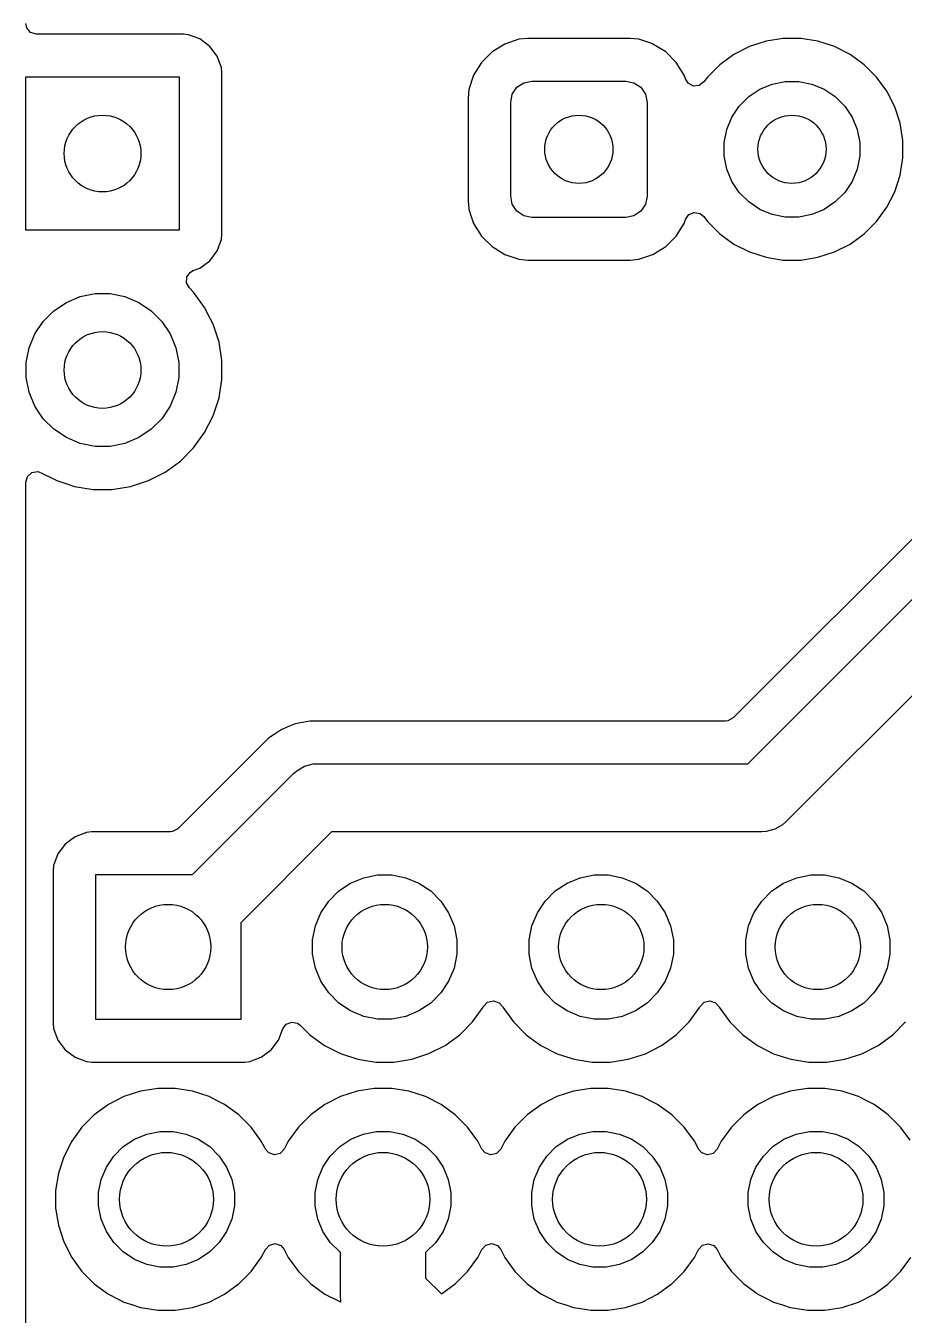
# Model space of a CAD drawing. Extents: x 4.41 to 8.11, y -5.15 to -2.23.
# Drawn here: x 4.91 to 5.316, y -3.43 to -2.834 of the extents above; entities that cross this region are included whole.
import ezdxf

# ---------------------------------------------------------------- set-up
doc = ezdxf.new("R2010")
doc.units = 0
doc.header["$MEASUREMENT"] = 0
doc.layers.add('BLACK', color=7, linetype='CONTINUOUS')

msp = doc.modelspace()

# ---------------------------------------------------------------- linework, layer by layer
at = {"layer": 'BLACK', "linetype": 'CONTINUOUS'}
for p, q in [((4.91026, -2.83532), (4.90982, -2.83329)), ((4.91207, -2.83739), (4.91026, -2.83532)), ((4.9147, -2.83817), (4.91207, -2.83739)), ((4.98259, -2.83817), (4.9147, -2.83817)), ((4.98494, -2.83842), (4.98259, -2.83817)), ((4.98259, -2.83817), (4.98259, -2.83817)), ((4.98259, -2.83817), (4.98259, -2.83817)), ((4.98259, -2.83817), (4.98259, -2.83817)), ((4.99025, -2.8404), (4.98494, -2.83842)), ((4.98494, -2.83842), (4.98494, -2.83842)), ((4.99479, -2.8438), (4.99025, -2.8404)), ((4.99025, -2.8404), (4.99025, -2.8404)), ((5.13759, -2.84055), (5.13103, -2.84272)), ((5.14163, -2.84014), (5.13759, -2.84055)), ((5.13759, -2.84055), (5.13759, -2.84055)), ((5.18888, -2.84014), (5.14163, -2.84014)), ((5.14163, -2.84014), (5.14163, -2.84014)), ((5.19292, -2.84055), (5.18888, -2.84014)), ((5.19292, -2.84055), (5.19292, -2.84055)), ((5.19942, -2.8427), (5.19292, -2.84055)), ((5.25965, -2.84016), (5.2517, -2.84142)), ((5.26771, -2.84016), (5.25965, -2.84016)), ((5.27567, -2.84142), (5.26771, -2.84016)), ((4.99818, -2.84833), (4.99479, -2.8438)), ((4.99479, -2.8438), (4.99479, -2.8438)), ((5.12515, -2.84635), (5.12027, -2.85123)), ((5.13103, -2.84272), (5.12515, -2.84635)), ((5.13103, -2.84272), (5.13103, -2.84272)), ((5.19948, -2.84272), (5.19942, -2.8427)), ((5.20122, -2.8438), (5.19948, -2.84272)), ((5.19948, -2.84272), (5.19948, -2.84272)), ((5.20536, -2.84635), (5.20122, -2.8438)), ((5.21024, -2.85123), (5.20536, -2.84635)), ((5.24403, -2.84391), (5.23686, -2.84756)), ((5.2517, -2.84142), (5.24403, -2.84391)), ((5.28333, -2.84391), (5.27567, -2.84142)), ((5.29051, -2.84756), (5.28333, -2.84391)), ((4.99926, -2.85123), (4.99818, -2.84833)), ((4.99818, -2.84833), (4.99818, -2.84833)), ((5.00016, -2.85364), (4.99926, -2.85123)), ((5.12027, -2.85123), (5.11664, -2.85711)), ((5.21387, -2.85711), (5.21024, -2.85123)), ((5.23034, -2.8523), (5.22464, -2.858)), ((5.23686, -2.84756), (5.23034, -2.8523)), ((5.23034, -2.8523), (5.23034, -2.8523)), ((5.29702, -2.8523), (5.29051, -2.84756)), ((5.30272, -2.858), (5.29702, -2.8523)), ((4.90984, -2.92874), (4.90984, -2.85787)), ((4.90984, -2.85787), (4.98071, -2.85787)), ((4.98071, -2.85787), (4.98071, -2.92874)), ((5.00041, -2.85599), (5.00016, -2.85364)), ((5.00041, -2.86772), (5.00041, -2.85599)), ((5.11664, -2.85711), (5.11447, -2.86367)), ((5.11664, -2.85711), (5.11664, -2.85711)), ((5.21445, -2.85887), (5.21387, -2.85711)), ((5.21569, -2.86084), (5.21445, -2.85887)), ((5.22464, -2.858), (5.22304, -2.86021)), ((5.30746, -2.86451), (5.30272, -2.858)), ((5.30272, -2.858), (5.30272, -2.858)), ((5.11447, -2.86367), (5.11406, -2.86772)), ((5.11447, -2.86367), (5.11447, -2.86367)), ((5.11447, -2.86367), (5.11447, -2.86367)), ((5.13451, -2.86592), (5.13664, -2.86273)), ((5.13664, -2.86273), (5.13984, -2.86059)), ((5.13984, -2.86059), (5.1436, -2.85984)), ((5.1436, -2.85984), (5.18691, -2.85984)), ((5.18691, -2.85984), (5.19068, -2.86059)), ((5.19068, -2.86059), (5.19387, -2.86273)), ((5.19387, -2.86273), (5.196, -2.86592)), ((5.21812, -2.86212), (5.21569, -2.86084)), ((5.22086, -2.86189), (5.21812, -2.86212)), ((5.22304, -2.86021), (5.22086, -2.86189)), ((5.2437, -2.86699), (5.24883, -2.86356)), ((5.24883, -2.86356), (5.25454, -2.8612)), ((5.25454, -2.8612), (5.26059, -2.85999)), ((5.26059, -2.85999), (5.26677, -2.85999)), ((5.26677, -2.85999), (5.27282, -2.8612)), ((5.27282, -2.8612), (5.27853, -2.86356)), ((5.27853, -2.86356), (5.28366, -2.86699)), ((5.31111, -2.87169), (5.30746, -2.86451)), ((5.00041, -2.93062), (5.00041, -2.86772)), ((5.11406, -2.86772), (5.11406, -2.91496)), ((5.13376, -2.86969), (5.13451, -2.86592)), ((5.13376, -2.91299), (5.13376, -2.86969)), ((5.196, -2.86592), (5.19675, -2.86969)), ((5.19675, -2.86969), (5.19675, -2.91299)), ((5.23933, -2.87136), (5.2437, -2.86699)), ((5.28366, -2.86699), (5.28803, -2.87136)), ((5.23354, -2.8822), (5.2359, -2.87649)), ((5.2359, -2.87649), (5.23933, -2.87136)), ((5.28803, -2.87136), (5.29146, -2.87649)), ((5.29146, -2.87649), (5.29382, -2.8822)), ((5.3136, -2.87935), (5.31111, -2.87169)), ((5.23234, -2.88825), (5.23354, -2.8822)), ((5.29382, -2.8822), (5.29503, -2.88825)), ((5.31486, -2.88731), (5.3136, -2.87935)), ((5.23234, -2.89443), (5.23234, -2.88825)), ((5.29503, -2.88825), (5.29503, -2.89443)), ((5.31486, -2.89537), (5.31486, -2.88731)), ((5.23354, -2.90048), (5.23234, -2.89443)), ((5.29503, -2.89443), (5.29382, -2.90048)), ((5.2359, -2.90619), (5.23354, -2.90048)), ((5.29382, -2.90048), (5.29146, -2.90619)), ((5.3136, -2.90332), (5.31486, -2.89537)), ((5.23933, -2.91132), (5.2359, -2.90619)), ((5.29146, -2.90619), (5.28803, -2.91132)), ((5.31111, -2.91099), (5.3136, -2.90332)), ((5.2437, -2.91569), (5.23933, -2.91132)), ((5.28803, -2.91132), (5.28366, -2.91569)), ((5.30746, -2.91816), (5.31111, -2.91099)), ((5.11406, -2.91496), (5.11406, -2.91496)), ((5.11406, -2.91496), (5.11447, -2.91901)), ((5.13451, -2.91676), (5.13376, -2.91299)), ((5.13664, -2.91995), (5.13451, -2.91676)), ((5.196, -2.91676), (5.19387, -2.91995)), ((5.19675, -2.91299), (5.196, -2.91676)), ((5.24883, -2.91912), (5.2437, -2.91569)), ((5.28366, -2.91569), (5.27853, -2.91912)), ((5.30272, -2.92468), (5.30746, -2.91816)), ((5.11447, -2.91901), (5.11447, -2.91901)), ((5.11447, -2.91901), (5.11558, -2.92237)), ((5.11558, -2.92237), (5.11664, -2.92556)), ((5.13984, -2.92209), (5.13664, -2.91995)), ((5.1436, -2.92283), (5.13984, -2.92209)), ((5.18691, -2.92283), (5.1436, -2.92283)), ((5.19068, -2.92209), (5.18691, -2.92283)), ((5.19387, -2.91995), (5.19068, -2.92209)), ((5.21387, -2.92556), (5.21445, -2.92381)), ((5.21445, -2.92381), (5.21602, -2.92154)), ((5.21602, -2.92154), (5.21856, -2.92049)), ((5.21856, -2.92049), (5.22127, -2.92097)), ((5.22127, -2.92097), (5.22304, -2.92247)), ((5.22304, -2.92247), (5.22464, -2.92468)), ((5.24322, -3.17516), (5.49565, -2.92273)), ((5.25454, -2.92148), (5.24883, -2.91912)), ((5.26059, -2.92268), (5.25454, -2.92148)), ((5.26677, -2.92268), (5.26059, -2.92268)), ((5.27282, -2.92148), (5.26677, -2.92268)), ((5.27853, -2.91912), (5.27282, -2.92148)), ((4.98071, -2.92874), (4.90984, -2.92874)), ((5.11664, -2.92556), (5.12027, -2.93144)), ((5.21024, -2.93144), (5.21387, -2.92556)), ((5.22464, -2.92468), (5.23034, -2.93038)), ((5.23034, -2.93038), (5.23686, -2.93511)), ((5.29051, -2.93511), (5.29702, -2.93038)), ((5.29702, -2.93038), (5.30272, -2.92468)), ((5.29702, -2.93038), (5.29702, -2.93038)), ((5.30272, -2.92468), (5.30272, -2.92468)), ((4.99818, -2.93828), (5.00016, -2.93297)), ((5.00016, -2.93297), (5.00041, -2.93062)), ((5.12027, -2.93144), (5.12515, -2.93633)), ((5.12515, -2.93633), (5.13103, -2.93995)), ((5.19948, -2.93995), (5.20536, -2.93633)), ((5.20536, -2.93633), (5.21024, -2.93144)), ((5.23686, -2.93511), (5.24403, -2.93877)), ((5.52895, -2.93397), (5.26088, -3.20204)), ((5.28333, -2.93877), (5.29051, -2.93511)), ((4.99479, -2.94282), (4.99818, -2.93828)), ((5.13103, -2.93995), (5.13759, -2.94213)), ((5.13759, -2.94213), (5.14163, -2.94254)), ((5.18888, -2.94254), (5.19292, -2.94213)), ((5.19292, -2.94213), (5.19948, -2.93995)), ((5.24403, -2.93877), (5.2517, -2.94126)), ((5.2517, -2.94126), (5.25965, -2.94252)), ((5.26771, -2.94252), (5.27567, -2.94126)), ((5.27567, -2.94126), (5.28333, -2.93877)), ((4.98424, -2.95025), (4.98588, -2.94805)), ((4.98588, -2.94805), (4.9871, -2.94739)), ((4.9871, -2.94739), (4.99025, -2.94621)), ((4.99025, -2.94621), (4.99479, -2.94282)), ((4.99025, -2.94621), (4.99025, -2.94621)), ((4.99025, -2.94621), (4.99025, -2.94621)), ((5.14163, -2.94254), (5.18888, -2.94254)), ((5.25965, -2.94252), (5.26771, -2.94252)), ((4.98404, -2.953), (4.98424, -2.95025)), ((4.98536, -2.95541), (4.98404, -2.953)), ((5.43966, -2.95085), (5.23649, -3.15402)), ((4.92857, -2.96206), (4.93499, -2.9594)), ((4.93499, -2.9594), (4.9418, -2.95804)), ((4.9418, -2.95804), (4.94875, -2.95804)), ((4.94875, -2.95804), (4.95556, -2.9594)), ((4.95556, -2.9594), (4.96198, -2.96206)), ((4.98733, -2.95739), (4.98536, -2.95541)), ((4.98927, -2.96006), (4.98733, -2.95739)), ((4.98733, -2.95739), (4.98733, -2.95739)), ((4.99243, -2.96441), (4.98927, -2.96006)), ((4.91789, -2.97083), (4.9228, -2.96592)), ((4.9228, -2.96592), (4.92857, -2.96206)), ((4.96198, -2.96206), (4.96775, -2.96592)), ((4.96775, -2.96592), (4.97267, -2.97083)), ((4.99501, -2.96946), (4.99243, -2.96441)), ((4.91403, -2.9766), (4.91789, -2.97083)), ((4.97267, -2.97083), (4.97652, -2.9766)), ((4.99637, -2.97214), (4.99501, -2.96946)), ((4.99906, -2.9804), (4.99637, -2.97214)), ((4.99637, -2.97214), (4.99637, -2.97214)), ((4.91137, -2.98302), (4.91403, -2.9766)), ((4.97652, -2.9766), (4.97918, -2.98302)), ((4.91001, -2.98983), (4.91137, -2.98302)), ((4.97918, -2.98302), (4.98054, -2.98983)), ((5.00041, -2.98897), (4.99906, -2.9804)), ((4.91001, -2.99678), (4.91001, -2.98983)), ((4.98054, -2.98983), (4.98054, -2.99678)), ((5.00041, -2.99765), (5.00041, -2.98897)), ((4.91137, -3.00359), (4.91001, -2.99678)), ((4.98054, -2.99678), (4.97918, -3.00359)), ((4.99906, -3.00622), (5.00041, -2.99765)), ((4.91403, -3.01001), (4.91137, -3.00359)), ((4.97918, -3.00359), (4.97652, -3.01001)), ((4.99637, -3.01447), (4.99906, -3.00622)), ((4.91789, -3.01579), (4.91403, -3.01001)), ((4.97652, -3.01001), (4.97267, -3.01579)), ((4.9228, -3.0207), (4.91789, -3.01579)), ((4.97267, -3.01579), (4.96775, -3.0207)), ((4.99243, -3.02221), (4.99637, -3.01447)), ((4.92857, -3.02456), (4.9228, -3.0207)), ((4.93499, -3.02721), (4.92857, -3.02456)), ((4.96198, -3.02456), (4.95556, -3.02721)), ((4.96775, -3.0207), (4.96198, -3.02456)), ((4.98733, -3.02923), (4.99243, -3.02221)), ((4.9418, -3.02857), (4.93499, -3.02721)), ((4.94875, -3.02857), (4.9418, -3.02857)), ((4.95556, -3.02721), (4.94875, -3.02857)), ((4.9812, -3.03536), (4.98733, -3.02923)), ((4.97417, -3.04047), (4.9812, -3.03536)), ((4.90982, -3.04509), (4.9106, -3.04245)), ((4.9106, -3.04245), (4.91268, -3.04065)), ((4.91268, -3.04065), (4.9154, -3.04026)), ((4.9154, -3.04026), (4.91692, -3.04074)), ((4.91692, -3.04074), (4.92411, -3.04441)), ((4.96644, -3.04441), (4.97417, -3.04047)), ((4.90982, -3.22449), (4.90982, -3.04509)), ((4.92411, -3.04441), (4.92411, -3.04441)), ((4.92411, -3.04441), (4.92824, -3.04575)), ((4.92824, -3.04575), (4.93236, -3.04709)), ((4.93236, -3.04709), (4.94094, -3.04844)), ((4.94094, -3.04844), (4.94094, -3.04844)), ((4.94094, -3.04844), (4.94961, -3.04844)), ((4.94961, -3.04844), (4.94961, -3.04844)), ((4.94961, -3.04844), (4.95819, -3.04709)), ((4.95819, -3.04709), (4.96644, -3.04441)), ((5.03419, -3.15682), (5.03119, -3.15806)), ((5.04104, -3.15545), (5.03419, -3.15682)), ((5.03419, -3.15682), (5.03419, -3.15682)), ((5.23304, -3.15545), (5.04104, -3.15545)), ((5.23408, -3.15534), (5.23304, -3.15545)), ((5.23649, -3.15402), (5.23408, -3.15534)), ((5.02454, -3.16163), (5.02193, -3.16337)), ((5.02773, -3.15949), (5.02454, -3.16163)), ((5.03119, -3.15806), (5.02773, -3.15949)), ((5.02773, -3.15949), (5.02773, -3.15949)), ((5.03119, -3.15806), (5.03119, -3.15806)), ((5.02193, -3.16337), (4.98005, -3.20524)), ((4.98678, -3.22638), (5.03339, -3.17977)), ((5.03339, -3.17977), (5.03494, -3.17841)), ((5.03494, -3.17841), (5.0385, -3.17636)), ((5.0385, -3.17636), (5.04247, -3.17529)), ((5.04247, -3.17529), (5.04453, -3.17516)), ((5.04453, -3.17516), (5.24322, -3.17516)), ((5.25933, -3.2034), (5.25577, -3.20545)), ((5.26088, -3.20204), (5.25933, -3.2034)), ((4.93259, -3.20891), (4.92805, -3.2123)), ((4.93789, -3.20693), (4.93259, -3.20891)), ((4.93259, -3.20891), (4.93259, -3.20891)), ((4.94024, -3.20667), (4.93789, -3.20693)), ((4.9766, -3.20667), (4.94024, -3.20667)), ((4.94024, -3.20667), (4.94024, -3.20667)), ((4.97764, -3.20656), (4.9766, -3.20667)), ((4.98005, -3.20524), (4.97764, -3.20656)), ((5.05105, -3.20665), (5.00906, -3.24865)), ((5.24975, -3.20665), (5.05105, -3.20665)), ((5.2518, -3.20652), (5.24975, -3.20665)), ((5.25577, -3.20545), (5.2518, -3.20652)), ((4.92805, -3.2123), (4.92465, -3.21684)), ((4.92805, -3.2123), (4.92805, -3.2123)), ((4.92267, -3.22215), (4.92242, -3.22449)), ((4.92465, -3.21684), (4.92267, -3.22215)), ((4.92465, -3.21684), (4.92465, -3.21684)), ((4.90982, -3.54297), (4.90982, -3.22449)), ((4.92242, -3.22449), (4.92242, -3.22449)), ((4.92242, -3.22449), (4.92242, -3.29519)), ((4.94213, -3.29331), (4.94213, -3.22638)), ((4.94213, -3.22638), (4.98678, -3.22638)), ((5.05982, -3.23033), (5.06588, -3.22782)), ((5.06588, -3.22782), (5.07231, -3.22654)), ((5.07231, -3.22654), (5.07887, -3.22654)), ((5.07887, -3.22654), (5.0853, -3.22782)), ((5.0853, -3.22782), (5.09137, -3.23033)), ((5.15982, -3.23033), (5.16588, -3.22782)), ((5.16588, -3.22782), (5.17231, -3.22654)), ((5.17231, -3.22654), (5.17887, -3.22654)), ((5.17887, -3.22654), (5.1853, -3.22782)), ((5.1853, -3.22782), (5.19137, -3.23033)), ((5.25982, -3.23033), (5.26588, -3.22782)), ((5.26588, -3.22782), (5.27231, -3.22654)), ((5.27231, -3.22654), (5.27887, -3.22654)), ((5.27887, -3.22654), (5.2853, -3.22782)), ((5.2853, -3.22782), (5.29137, -3.23033)), ((5.04972, -3.23861), (5.05436, -3.23397)), ((5.05436, -3.23397), (5.05982, -3.23033)), ((5.09137, -3.23033), (5.09682, -3.23397)), ((5.09682, -3.23397), (5.10146, -3.23861)), ((5.14972, -3.23861), (5.15436, -3.23397)), ((5.15436, -3.23397), (5.15982, -3.23033)), ((5.19137, -3.23033), (5.19682, -3.23397)), ((5.19682, -3.23397), (5.20146, -3.23861)), ((5.24972, -3.23861), (5.25436, -3.23397)), ((5.25436, -3.23397), (5.25982, -3.23033)), ((5.29137, -3.23033), (5.29682, -3.23397)), ((5.29682, -3.23397), (5.30146, -3.23861)), ((5.04608, -3.24407), (5.04972, -3.23861)), ((5.10146, -3.23861), (5.1051, -3.24407)), ((5.14608, -3.24407), (5.14972, -3.23861)), ((5.20146, -3.23861), (5.2051, -3.24407)), ((5.24608, -3.24407), (5.24972, -3.23861)), ((5.30146, -3.23861), (5.3051, -3.24407)), ((5.04357, -3.25013), (5.04608, -3.24407)), ((5.1051, -3.24407), (5.10761, -3.25013)), ((5.14357, -3.25013), (5.14608, -3.24407)), ((5.2051, -3.24407), (5.20761, -3.25013)), ((5.24357, -3.25013), (5.24608, -3.24407)), ((5.3051, -3.24407), (5.30761, -3.25013)), ((5.00906, -3.24865), (5.00906, -3.29331)), ((5.04229, -3.25656), (5.04357, -3.25013)), ((5.10761, -3.25013), (5.10889, -3.25656)), ((5.14229, -3.25656), (5.14357, -3.25013)), ((5.20761, -3.25013), (5.20889, -3.25656)), ((5.24229, -3.25656), (5.24357, -3.25013)), ((5.30761, -3.25013), (5.30889, -3.25656)), ((5.04229, -3.26312), (5.04229, -3.25656)), ((5.10889, -3.25656), (5.10889, -3.26312)), ((5.14229, -3.26312), (5.14229, -3.25656)), ((5.20889, -3.25656), (5.20889, -3.26312)), ((5.24229, -3.26312), (5.24229, -3.25656)), ((5.30889, -3.25656), (5.30889, -3.26312)), ((5.04357, -3.26956), (5.04229, -3.26312)), ((5.10889, -3.26312), (5.10761, -3.26956)), ((5.14357, -3.26956), (5.14229, -3.26312)), ((5.20889, -3.26312), (5.20761, -3.26956)), ((5.24357, -3.26956), (5.24229, -3.26312)), ((5.30889, -3.26312), (5.30761, -3.26956)), ((5.04608, -3.27562), (5.04357, -3.26956)), ((5.10761, -3.26956), (5.1051, -3.27562)), ((5.14608, -3.27562), (5.14357, -3.26956)), ((5.20761, -3.26956), (5.2051, -3.27562)), ((5.24608, -3.27562), (5.24357, -3.26956)), ((5.30761, -3.26956), (5.3051, -3.27562)), ((5.04972, -3.28107), (5.04608, -3.27562)), ((5.1051, -3.27562), (5.10146, -3.28107)), ((5.14972, -3.28107), (5.14608, -3.27562)), ((5.2051, -3.27562), (5.20146, -3.28107)), ((5.24972, -3.28107), (5.24608, -3.27562)), ((5.3051, -3.27562), (5.30146, -3.28107)), ((5.05436, -3.28571), (5.04972, -3.28107)), ((5.10146, -3.28107), (5.09682, -3.28571)), ((5.15436, -3.28571), (5.14972, -3.28107)), ((5.20146, -3.28107), (5.19682, -3.28571)), ((5.25436, -3.28571), (5.24972, -3.28107)), ((5.30146, -3.28107), (5.29682, -3.28571)), ((5.05982, -3.28936), (5.05436, -3.28571)), ((5.09682, -3.28571), (5.09137, -3.28936)), ((5.11613, -3.29447), (5.12105, -3.2877)), ((5.12105, -3.2877), (5.12123, -3.28734)), ((5.12123, -3.28734), (5.12312, -3.28534)), ((5.12312, -3.28534), (5.12579, -3.28468)), ((5.12579, -3.28468), (5.12839, -3.28557)), ((5.12839, -3.28557), (5.12993, -3.28734)), ((5.12993, -3.28734), (5.13012, -3.28771)), ((5.13012, -3.28771), (5.13504, -3.29448)), ((5.15982, -3.28936), (5.15436, -3.28571)), ((5.19682, -3.28571), (5.19137, -3.28936)), ((5.21615, -3.29448), (5.22106, -3.28771)), ((5.22106, -3.28771), (5.22106, -3.28771)), ((5.22106, -3.28771), (5.22107, -3.28771)), ((5.22107, -3.28771), (5.22124, -3.28736)), ((5.22124, -3.28736), (5.22313, -3.28536)), ((5.22313, -3.28536), (5.2258, -3.2847)), ((5.2258, -3.2847), (5.2284, -3.28559)), ((5.2284, -3.28559), (5.22994, -3.28736)), ((5.22994, -3.28736), (5.23012, -3.28771)), ((5.23012, -3.28771), (5.23504, -3.29448)), ((5.25982, -3.28936), (5.25436, -3.28571)), ((5.29682, -3.28571), (5.29137, -3.28936)), ((5.00906, -3.29331), (4.94213, -3.29331)), ((5.06588, -3.29187), (5.05982, -3.28936)), ((5.07231, -3.29315), (5.06588, -3.29187)), ((5.07887, -3.29315), (5.07231, -3.29315)), ((5.0853, -3.29187), (5.07887, -3.29315)), ((5.09137, -3.28936), (5.0853, -3.29187)), ((5.16588, -3.29187), (5.15982, -3.28936)), ((5.17231, -3.29315), (5.16588, -3.29187)), ((5.17887, -3.29315), (5.17231, -3.29315)), ((5.1853, -3.29187), (5.17887, -3.29315)), ((5.19137, -3.28936), (5.1853, -3.29187)), ((5.26588, -3.29187), (5.25982, -3.28936)), ((5.27231, -3.29315), (5.26588, -3.29187)), ((5.27887, -3.29315), (5.27231, -3.29315)), ((5.2853, -3.29187), (5.27887, -3.29315)), ((5.29137, -3.28936), (5.2853, -3.29187)), ((4.92242, -3.29519), (4.92242, -3.29519)), ((4.92242, -3.29519), (4.92267, -3.29754)), ((4.92267, -3.29754), (4.92465, -3.30285)), ((5.02653, -3.30285), (5.02846, -3.29765)), ((5.02846, -3.29765), (5.03011, -3.29545)), ((5.03011, -3.29545), (5.03269, -3.29449)), ((5.03269, -3.29449), (5.03538, -3.29507)), ((5.03538, -3.29507), (5.03649, -3.29591)), ((5.03649, -3.29591), (5.04097, -3.30038)), ((5.11022, -3.30038), (5.11613, -3.29447)), ((5.11613, -3.29447), (5.11613, -3.29447)), ((5.13504, -3.29448), (5.14095, -3.3004)), ((5.21023, -3.3004), (5.21615, -3.29448)), ((5.21615, -3.29448), (5.21615, -3.29448)), ((5.21615, -3.29448), (5.21615, -3.29448)), ((5.23504, -3.29448), (5.24095, -3.3004)), ((5.31023, -3.3004), (5.31615, -3.29448)), ((4.92465, -3.30285), (4.92465, -3.30285)), ((4.92465, -3.30285), (4.92805, -3.30738)), ((5.02313, -3.30738), (5.02653, -3.30285)), ((5.04097, -3.30038), (5.04097, -3.30038)), ((5.04097, -3.30038), (5.04773, -3.3053)), ((5.04773, -3.3053), (5.05519, -3.3091)), ((5.09599, -3.3091), (5.10345, -3.3053)), ((5.10345, -3.3053), (5.11021, -3.30038)), ((5.11021, -3.30038), (5.11022, -3.30038)), ((5.14095, -3.3004), (5.14772, -3.30532)), ((5.14772, -3.30532), (5.14772, -3.30532)), ((5.14772, -3.30532), (5.14772, -3.30532)), ((5.14772, -3.30532), (5.15518, -3.30912)), ((5.196, -3.30912), (5.20346, -3.30532)), ((5.20346, -3.30532), (5.20624, -3.3033)), ((5.20624, -3.3033), (5.21023, -3.3004)), ((5.21023, -3.3004), (5.21023, -3.3004)), ((5.21023, -3.3004), (5.21023, -3.3004)), ((5.24095, -3.3004), (5.24772, -3.30532)), ((5.24772, -3.30532), (5.24772, -3.30532)), ((5.24772, -3.30532), (5.24772, -3.30532)), ((5.24772, -3.30532), (5.25518, -3.30912)), ((5.296, -3.30912), (5.30346, -3.30532)), ((5.30346, -3.30532), (5.30624, -3.3033)), ((5.30624, -3.3033), (5.31023, -3.3004)), ((5.31023, -3.3004), (5.31023, -3.3004)), ((5.31023, -3.3004), (5.31023, -3.3004)), ((4.92805, -3.30738), (4.92805, -3.30738)), ((4.92805, -3.30738), (4.93259, -3.31078)), ((4.93259, -3.31078), (4.93259, -3.31078)), ((4.93259, -3.31078), (4.93789, -3.31276)), ((5.01329, -3.31276), (5.0186, -3.31078)), ((5.0186, -3.31078), (5.02313, -3.30738)), ((5.05519, -3.3091), (5.06314, -3.31168)), ((5.06314, -3.31168), (5.07141, -3.31299)), ((5.07977, -3.31299), (5.08804, -3.31168)), ((5.08804, -3.31168), (5.09599, -3.3091)), ((5.08804, -3.31168), (5.08804, -3.31168)), ((5.15518, -3.30912), (5.16314, -3.3117)), ((5.18804, -3.3117), (5.196, -3.30912)), ((5.25518, -3.30912), (5.26314, -3.3117)), ((5.28804, -3.3117), (5.296, -3.30912)), ((4.93789, -3.31276), (4.93789, -3.31276)), ((4.93789, -3.31276), (4.93817, -3.31279)), ((4.93817, -3.31279), (4.94024, -3.31301)), ((4.94024, -3.31301), (5.01094, -3.31301)), ((5.01094, -3.31301), (5.01329, -3.31276)), ((5.07141, -3.31299), (5.07977, -3.31299)), ((5.16314, -3.3117), (5.17141, -3.31301)), ((5.17141, -3.31301), (5.17141, -3.31301)), ((5.17141, -3.31301), (5.17978, -3.31301)), ((5.17978, -3.31301), (5.18804, -3.3117)), ((5.17978, -3.31301), (5.17978, -3.31301)), ((5.26314, -3.3117), (5.27141, -3.31301)), ((5.27141, -3.31301), (5.27141, -3.31301)), ((5.27141, -3.31301), (5.27978, -3.31301)), ((5.27978, -3.31301), (5.28804, -3.3117)), ((5.27978, -3.31301), (5.27978, -3.31301)), ((4.95515, -3.32893), (4.94797, -3.33259)), ((4.96281, -3.32644), (4.95515, -3.32893)), ((4.96982, -3.32533), (4.96281, -3.32644)), ((4.97077, -3.32518), (4.96982, -3.32533)), ((4.97883, -3.32518), (4.97077, -3.32518)), ((4.97992, -3.32535), (4.97883, -3.32518)), ((4.98679, -3.32644), (4.97992, -3.32535)), ((4.99446, -3.32893), (4.98679, -3.32644)), ((4.99849, -3.33098), (4.99446, -3.32893)), ((5.05516, -3.32895), (5.04798, -3.3326)), ((5.06282, -3.32646), (5.05516, -3.32895)), ((5.07077, -3.3252), (5.06282, -3.32646)), ((5.07883, -3.3252), (5.07077, -3.3252)), ((5.08679, -3.32646), (5.07883, -3.3252)), ((5.09445, -3.32895), (5.08679, -3.32646)), ((5.10163, -3.3326), (5.09445, -3.32895)), ((5.15515, -3.32893), (5.14797, -3.33259)), ((5.16281, -3.32644), (5.15515, -3.32893)), ((5.16982, -3.32533), (5.16281, -3.32644)), ((5.17077, -3.32518), (5.16982, -3.32533)), ((5.17883, -3.32518), (5.17077, -3.32518)), ((5.17992, -3.32535), (5.17883, -3.32518)), ((5.18679, -3.32644), (5.17992, -3.32535)), ((5.19446, -3.32893), (5.18679, -3.32644)), ((5.19849, -3.33098), (5.19446, -3.32893)), ((5.25515, -3.32893), (5.24797, -3.33259)), ((5.26281, -3.32644), (5.25515, -3.32893)), ((5.26982, -3.32533), (5.26281, -3.32644)), ((5.27077, -3.32518), (5.26982, -3.32533)), ((5.27883, -3.32518), (5.27077, -3.32518)), ((5.27992, -3.32535), (5.27883, -3.32518)), ((5.28679, -3.32644), (5.27992, -3.32535)), ((5.29446, -3.32893), (5.28679, -3.32644)), ((5.29849, -3.33098), (5.29446, -3.32893)), ((4.94797, -3.33259), (4.94145, -3.33732)), ((5.00164, -3.33259), (4.99849, -3.33098)), ((5.00816, -3.33732), (5.00164, -3.33259)), ((5.00164, -3.33259), (5.00164, -3.33259)), ((5.00164, -3.33259), (5.00164, -3.33259)), ((5.04798, -3.3326), (5.04146, -3.33734)), ((5.10815, -3.33734), (5.10163, -3.3326)), ((5.14797, -3.33259), (5.14145, -3.33732)), ((5.20164, -3.33259), (5.19849, -3.33098)), ((5.20816, -3.33732), (5.20164, -3.33259)), ((5.20164, -3.33259), (5.20164, -3.33259)), ((5.20164, -3.33259), (5.20164, -3.33259)), ((5.24797, -3.33259), (5.24145, -3.33732)), ((5.30164, -3.33259), (5.29849, -3.33098)), ((5.30816, -3.33732), (5.30164, -3.33259)), ((5.30164, -3.33259), (5.30164, -3.33259)), ((5.30164, -3.33259), (5.30164, -3.33259)), ((4.94145, -3.33732), (4.93575, -3.34302)), ((5.01386, -3.34302), (5.00816, -3.33732)), ((5.04146, -3.33734), (5.03576, -3.34304)), ((5.04146, -3.33734), (5.04146, -3.33734)), ((5.11384, -3.34304), (5.10815, -3.33734)), ((5.14145, -3.33732), (5.13575, -3.34302)), ((5.21386, -3.34302), (5.20816, -3.33732)), ((5.24145, -3.33732), (5.23575, -3.34302)), ((5.31386, -3.34302), (5.30816, -3.33732)), ((4.93575, -3.34302), (4.93101, -3.34954)), ((4.95996, -3.3486), (4.96566, -3.34624)), ((4.96566, -3.34624), (4.97172, -3.34503)), ((4.97172, -3.34503), (4.97789, -3.34503)), ((4.97789, -3.34503), (4.98395, -3.34624)), ((4.98395, -3.34624), (4.98965, -3.3486)), ((5.01829, -3.34912), (5.01386, -3.34302)), ((5.03576, -3.34304), (5.03103, -3.34955)), ((5.03576, -3.34304), (5.03576, -3.34304)), ((5.05996, -3.3486), (5.06566, -3.34624)), ((5.06566, -3.34624), (5.07172, -3.34503)), ((5.07172, -3.34503), (5.07789, -3.34503)), ((5.07789, -3.34503), (5.08395, -3.34624)), ((5.08395, -3.34624), (5.08965, -3.3486)), ((5.11858, -3.34955), (5.11384, -3.34304)), ((5.11384, -3.34304), (5.11384, -3.34304)), ((5.13575, -3.34302), (5.13101, -3.34954)), ((5.15996, -3.3486), (5.16566, -3.34624)), ((5.16566, -3.34624), (5.17172, -3.34503)), ((5.17172, -3.34503), (5.17789, -3.34503)), ((5.17789, -3.34503), (5.18395, -3.34624)), ((5.18395, -3.34624), (5.18965, -3.3486)), ((5.21829, -3.34912), (5.21386, -3.34302)), ((5.23575, -3.34302), (5.23101, -3.34954)), ((5.25996, -3.3486), (5.26566, -3.34624)), ((5.26566, -3.34624), (5.27172, -3.34503)), ((5.27172, -3.34503), (5.27789, -3.34503)), ((5.27789, -3.34503), (5.28395, -3.34624)), ((5.28395, -3.34624), (5.28965, -3.3486)), ((5.31829, -3.34912), (5.31386, -3.34302)), ((4.93101, -3.34954), (4.92735, -3.35672)), ((4.95046, -3.3564), (4.95482, -3.35203)), ((4.95482, -3.35203), (4.95996, -3.3486)), ((4.98965, -3.3486), (4.99478, -3.35203)), ((4.99478, -3.35203), (4.99915, -3.3564)), ((5.01859, -3.34954), (5.01829, -3.34912)), ((5.02004, -3.35238), (5.01859, -3.34954)), ((5.02046, -3.35321), (5.02004, -3.35238)), ((5.022, -3.35499), (5.02046, -3.35321)), ((5.02916, -3.35321), (5.02728, -3.35521)), ((5.03103, -3.34955), (5.02916, -3.35321)), ((5.05046, -3.3564), (5.05482, -3.35203)), ((5.05482, -3.35203), (5.05996, -3.3486)), ((5.08965, -3.3486), (5.09478, -3.35203)), ((5.09478, -3.35203), (5.09915, -3.3564)), ((5.12044, -3.35321), (5.11858, -3.34955)), ((5.12198, -3.35499), (5.12044, -3.35321)), ((5.12914, -3.35321), (5.12725, -3.35521)), ((5.13101, -3.34954), (5.12914, -3.35321)), ((5.15046, -3.3564), (5.15482, -3.35203)), ((5.15482, -3.35203), (5.15996, -3.3486)), ((5.18965, -3.3486), (5.19478, -3.35203)), ((5.19478, -3.35203), (5.19915, -3.3564)), ((5.21859, -3.34954), (5.21829, -3.34912)), ((5.22043, -3.35314), (5.21859, -3.34954)), ((5.22045, -3.35319), (5.22043, -3.35314)), ((5.22199, -3.35497), (5.22045, -3.35319)), ((5.22915, -3.35319), (5.22726, -3.35519)), ((5.23101, -3.34954), (5.22915, -3.35319)), ((5.25046, -3.3564), (5.25482, -3.35203)), ((5.25482, -3.35203), (5.25996, -3.3486)), ((5.28965, -3.3486), (5.29478, -3.35203)), ((5.29478, -3.35203), (5.29915, -3.3564)), ((4.92735, -3.35672), (4.92486, -3.36439)), ((4.94703, -3.36153), (4.95046, -3.3564)), ((4.99915, -3.3564), (5.00258, -3.36153)), ((5.02461, -3.35587), (5.022, -3.35499)), ((5.02728, -3.35521), (5.02461, -3.35587)), ((5.04703, -3.36153), (5.05046, -3.3564)), ((5.09915, -3.3564), (5.10258, -3.36153)), ((5.12458, -3.35587), (5.12198, -3.35499)), ((5.12725, -3.35521), (5.12458, -3.35587)), ((5.14703, -3.36153), (5.15046, -3.3564)), ((5.19915, -3.3564), (5.20258, -3.36153)), ((5.22459, -3.35585), (5.22199, -3.35497)), ((5.22726, -3.35519), (5.22459, -3.35585)), ((5.24703, -3.36153), (5.25046, -3.3564)), ((5.29915, -3.3564), (5.30258, -3.36153)), ((4.92486, -3.36439), (4.9236, -3.37235)), ((4.94466, -3.36724), (4.94703, -3.36153)), ((5.00258, -3.36153), (5.00494, -3.36724)), ((5.04466, -3.36724), (5.04703, -3.36153)), ((5.10258, -3.36153), (5.10494, -3.36724)), ((5.14466, -3.36724), (5.14703, -3.36153)), ((5.20258, -3.36153), (5.20494, -3.36724)), ((5.24466, -3.36724), (5.24703, -3.36153)), ((5.30258, -3.36153), (5.30494, -3.36724)), ((4.94346, -3.37329), (4.94466, -3.36724)), ((5.00494, -3.36724), (5.00615, -3.37329)), ((5.04346, -3.37329), (5.04466, -3.36724)), ((5.10494, -3.36724), (5.10615, -3.37329)), ((5.14346, -3.37329), (5.14466, -3.36724)), ((5.20494, -3.36724), (5.20615, -3.37329)), ((5.24346, -3.37329), (5.24466, -3.36724)), ((5.30494, -3.36724), (5.30615, -3.37329)), ((4.9236, -3.37235), (4.9236, -3.38041)), ((4.94346, -3.37947), (4.94346, -3.37329)), ((5.00615, -3.37329), (5.00615, -3.37947)), ((5.04346, -3.37947), (5.04346, -3.37329)), ((5.10615, -3.37329), (5.10615, -3.37947)), ((5.14346, -3.37947), (5.14346, -3.37329)), ((5.20615, -3.37329), (5.20615, -3.37947)), ((5.24346, -3.37947), (5.24346, -3.37329)), ((5.30615, -3.37329), (5.30615, -3.37947)), ((4.9236, -3.38041), (4.92486, -3.38837)), ((4.94466, -3.38552), (4.94346, -3.37947)), ((5.00615, -3.37947), (5.00494, -3.38552)), ((5.04466, -3.38552), (5.04346, -3.37947)), ((5.10615, -3.37947), (5.10494, -3.38552)), ((5.14466, -3.38552), (5.14346, -3.37947)), ((5.20615, -3.37947), (5.20494, -3.38552)), ((5.24466, -3.38552), (5.24346, -3.37947)), ((5.30615, -3.37947), (5.30494, -3.38552)), ((4.92486, -3.38837), (4.92735, -3.39603)), ((4.94703, -3.39123), (4.94466, -3.38552)), ((5.00494, -3.38552), (5.00258, -3.39123)), ((5.04703, -3.39123), (5.04466, -3.38552)), ((5.10494, -3.38552), (5.10258, -3.39123)), ((5.14703, -3.39123), (5.14466, -3.38552)), ((5.20494, -3.38552), (5.20258, -3.39123)), ((5.24703, -3.39123), (5.24466, -3.38552)), ((5.30494, -3.38552), (5.30258, -3.39123)), ((4.95046, -3.39636), (4.94703, -3.39123)), ((5.00258, -3.39123), (4.99915, -3.39636)), ((5.05046, -3.39636), (5.04703, -3.39123)), ((5.10258, -3.39123), (5.09915, -3.39636)), ((5.15046, -3.39636), (5.14703, -3.39123)), ((5.20258, -3.39123), (5.19915, -3.39636)), ((5.25046, -3.39636), (5.24703, -3.39123)), ((5.30258, -3.39123), (5.29915, -3.39636)), ((4.92735, -3.39603), (4.93101, -3.40321)), ((4.95482, -3.40072), (4.95046, -3.39636)), ((4.95996, -3.40415), (4.95482, -3.40072)), ((4.99478, -3.40072), (4.98965, -3.40415)), ((4.99915, -3.39636), (4.99478, -3.40072)), ((5.01859, -3.40321), (5.02046, -3.39954)), ((5.02046, -3.39954), (5.02235, -3.39754)), ((5.02235, -3.39754), (5.02502, -3.39688)), ((5.02502, -3.39688), (5.02763, -3.39777)), ((5.02763, -3.39777), (5.02916, -3.39954)), ((5.02916, -3.39954), (5.03103, -3.4032)), ((5.05482, -3.40072), (5.05046, -3.39636)), ((5.05512, -3.40092), (5.05482, -3.40072)), ((5.05512, -3.42092), (5.05512, -3.40092)), ((5.09478, -3.40072), (5.09449, -3.40092)), ((5.09449, -3.40092), (5.09449, -3.41277)), ((5.09915, -3.39636), (5.09478, -3.40072)), ((5.11858, -3.4032), (5.12044, -3.39954)), ((5.12044, -3.39954), (5.12233, -3.39754)), ((5.12233, -3.39754), (5.125, -3.39688)), ((5.125, -3.39688), (5.1276, -3.39777)), ((5.1276, -3.39777), (5.12914, -3.39954)), ((5.12914, -3.39954), (5.13101, -3.40321)), ((5.15482, -3.40072), (5.15046, -3.39636)), ((5.15996, -3.40415), (5.15482, -3.40072)), ((5.19478, -3.40072), (5.18965, -3.40415)), ((5.19915, -3.39636), (5.19478, -3.40072)), ((5.21859, -3.40321), (5.22045, -3.39956)), ((5.22045, -3.39956), (5.22234, -3.39756)), ((5.22234, -3.39756), (5.22501, -3.3969)), ((5.22501, -3.3969), (5.22762, -3.39779)), ((5.22762, -3.39779), (5.22915, -3.39956)), ((5.22915, -3.39956), (5.23101, -3.40321)), ((5.25482, -3.40072), (5.25046, -3.39636)), ((5.25996, -3.40415), (5.25482, -3.40072)), ((5.29478, -3.40072), (5.28965, -3.40415)), ((5.29915, -3.39636), (5.29478, -3.40072)), ((4.93101, -3.40321), (4.93575, -3.40973)), ((4.96566, -3.40652), (4.95996, -3.40415)), ((4.97172, -3.40772), (4.96566, -3.40652)), ((4.98395, -3.40652), (4.97789, -3.40772)), ((4.98965, -3.40415), (4.98395, -3.40652)), ((5.01386, -3.40973), (5.01859, -3.40321)), ((5.01859, -3.40321), (5.01859, -3.40321)), ((5.01859, -3.40321), (5.01859, -3.40321)), ((5.03103, -3.4032), (5.03576, -3.40972)), ((5.11384, -3.40972), (5.11858, -3.4032)), ((5.13101, -3.40321), (5.13575, -3.40973)), ((5.16566, -3.40652), (5.15996, -3.40415)), ((5.17172, -3.40772), (5.16566, -3.40652)), ((5.18395, -3.40652), (5.17789, -3.40772)), ((5.18965, -3.40415), (5.18395, -3.40652)), ((5.21386, -3.40973), (5.21859, -3.40321)), ((5.21859, -3.40321), (5.21859, -3.40321)), ((5.21859, -3.40321), (5.21859, -3.40321)), ((5.23101, -3.40321), (5.23575, -3.40973)), ((5.26566, -3.40652), (5.25996, -3.40415)), ((5.27172, -3.40772), (5.26566, -3.40652)), ((5.28395, -3.40652), (5.27789, -3.40772)), ((5.28965, -3.40415), (5.28395, -3.40652)), ((5.31386, -3.40973), (5.31859, -3.40321)), ((4.93575, -3.40973), (4.94145, -3.41543)), ((4.97789, -3.40772), (4.97172, -3.40772)), ((5.00816, -3.41543), (5.01386, -3.40973)), ((5.01386, -3.40973), (5.01386, -3.40973)), ((5.01386, -3.40973), (5.01386, -3.40973)), ((5.03576, -3.40972), (5.03576, -3.40972)), ((5.03576, -3.40972), (5.04146, -3.41542)), ((5.09449, -3.41277), (5.10177, -3.42005)), ((5.10815, -3.41542), (5.11384, -3.40972)), ((5.11384, -3.40972), (5.11384, -3.40972)), ((5.13575, -3.40973), (5.14145, -3.41543)), ((5.17789, -3.40772), (5.17172, -3.40772)), ((5.20816, -3.41543), (5.21386, -3.40973)), ((5.21386, -3.40973), (5.21386, -3.40973)), ((5.21386, -3.40973), (5.21386, -3.40973)), ((5.23575, -3.40973), (5.24145, -3.41543)), ((5.27789, -3.40772), (5.27172, -3.40772)), ((5.30816, -3.41543), (5.31386, -3.40973)), ((5.31386, -3.40973), (5.31386, -3.40973)), ((5.31386, -3.40973), (5.31386, -3.40973)), ((4.94145, -3.41543), (4.94755, -3.41986)), ((5.00164, -3.42017), (5.0079, -3.41562)), ((5.0079, -3.41562), (5.00816, -3.41543)), ((5.00816, -3.41543), (5.00816, -3.41543)), ((5.00816, -3.41543), (5.00816, -3.41543)), ((5.04146, -3.41542), (5.04798, -3.42015)), ((5.10177, -3.42005), (5.10815, -3.41542)), ((5.10815, -3.41542), (5.10815, -3.41542)), ((5.14145, -3.41543), (5.14755, -3.41986)), ((5.20164, -3.42017), (5.2079, -3.41562)), ((5.2079, -3.41562), (5.20816, -3.41543)), ((5.20816, -3.41543), (5.20816, -3.41543)), ((5.20816, -3.41543), (5.20816, -3.41543)), ((5.24145, -3.41543), (5.24755, -3.41986)), ((5.30164, -3.42017), (5.3079, -3.41562)), ((5.3079, -3.41562), (5.30816, -3.41543)), ((5.30816, -3.41543), (5.30816, -3.41543)), ((5.30816, -3.41543), (5.30816, -3.41543)), ((4.94755, -3.41986), (4.94797, -3.42017)), ((4.94797, -3.42017), (4.95254, -3.4225)), ((4.95254, -3.4225), (4.95515, -3.42383)), ((4.95515, -3.42383), (4.95515, -3.42383)), ((4.95515, -3.42383), (4.95515, -3.42383)), ((4.95515, -3.42383), (4.95926, -3.42516)), ((4.98679, -3.42632), (4.99446, -3.42383)), ((4.99446, -3.42383), (5.00164, -3.42017)), ((5.04798, -3.42015), (5.05516, -3.42381)), ((5.05529, -3.42349), (5.05512, -3.42092)), ((5.05516, -3.42381), (5.05539, -3.42389)), ((5.05539, -3.42389), (5.05529, -3.42349)), ((5.05529, -3.42349), (5.05529, -3.42349)), ((5.14755, -3.41986), (5.14797, -3.42017)), ((5.14797, -3.42017), (5.15254, -3.4225)), ((5.15254, -3.4225), (5.15515, -3.42383)), ((5.15515, -3.42383), (5.15515, -3.42383)), ((5.15515, -3.42383), (5.15515, -3.42383)), ((5.15515, -3.42383), (5.15926, -3.42516)), ((5.18679, -3.42632), (5.19446, -3.42383)), ((5.19446, -3.42383), (5.20164, -3.42017)), ((5.24755, -3.41986), (5.24797, -3.42017)), ((5.24797, -3.42017), (5.25254, -3.4225)), ((5.25254, -3.4225), (5.25515, -3.42383)), ((5.25515, -3.42383), (5.25515, -3.42383)), ((5.25515, -3.42383), (5.25515, -3.42383)), ((5.25515, -3.42383), (5.25926, -3.42516)), ((5.28679, -3.42632), (5.29446, -3.42383)), ((5.29446, -3.42383), (5.30164, -3.42017)), ((4.95926, -3.42516), (4.96281, -3.42632)), ((4.96281, -3.42632), (4.96601, -3.42682)), ((4.96601, -3.42682), (4.97077, -3.42758)), ((4.97077, -3.42758), (4.97077, -3.42758)), ((4.97077, -3.42758), (4.97883, -3.42758)), ((4.97883, -3.42758), (4.98679, -3.42632)), ((4.97883, -3.42758), (4.97883, -3.42758)), ((5.15926, -3.42516), (5.16281, -3.42632)), ((5.16281, -3.42632), (5.16601, -3.42682)), ((5.16601, -3.42682), (5.17077, -3.42758)), ((5.17077, -3.42758), (5.17077, -3.42758)), ((5.17077, -3.42758), (5.17883, -3.42758)), ((5.17883, -3.42758), (5.18679, -3.42632)), ((5.17883, -3.42758), (5.17883, -3.42758)), ((5.25926, -3.42516), (5.26281, -3.42632)), ((5.26281, -3.42632), (5.26601, -3.42682)), ((5.26601, -3.42682), (5.27077, -3.42758)), ((5.27077, -3.42758), (5.27077, -3.42758)), ((5.27077, -3.42758), (5.27883, -3.42758)), ((5.27883, -3.42758), (5.28679, -3.42632)), ((5.27883, -3.42758), (5.27883, -3.42758))]:
    msp.add_line(p, q, dxfattribs=at)
at = {"layer": 'BLACK'}
for centre, radius in [((4.94528, -2.89331), 0.01772), ((5.16526, -2.89134), 0.01575), ((5.26368, -2.89134), 0.01575), ((4.94528, -2.99331), 0.01772), ((4.97559, -3.25984), 0.01969), ((5.07559, -3.25984), 0.01969), ((5.17559, -3.25984), 0.01969), ((5.27559, -3.25984), 0.01969), ((4.9748, -3.37638), 0.02165), ((5.0748, -3.37638), 0.02165), ((5.1748, -3.37638), 0.02165), ((5.2748, -3.37638), 0.02165)]:
    msp.add_circle(centre, radius, dxfattribs=at)
at = {"layer": 'WHITE'}
for centre, radius in [((4.94528, -2.89331), 0.01772), ((5.16526, -2.89134), 0.01575), ((5.26368, -2.89134), 0.01575), ((4.94528, -2.99331), 0.01772), ((4.97559, -3.25984), 0.01969), ((5.07559, -3.25984), 0.01969), ((5.17559, -3.25984), 0.01969), ((5.27559, -3.25984), 0.01969), ((4.9748, -3.37638), 0.02165), ((5.0748, -3.37638), 0.02165), ((5.1748, -3.37638), 0.02165), ((5.2748, -3.37638), 0.02165)]:
    msp.add_circle(centre, radius, dxfattribs=at)

doc.saveas('drawing.dxf')
